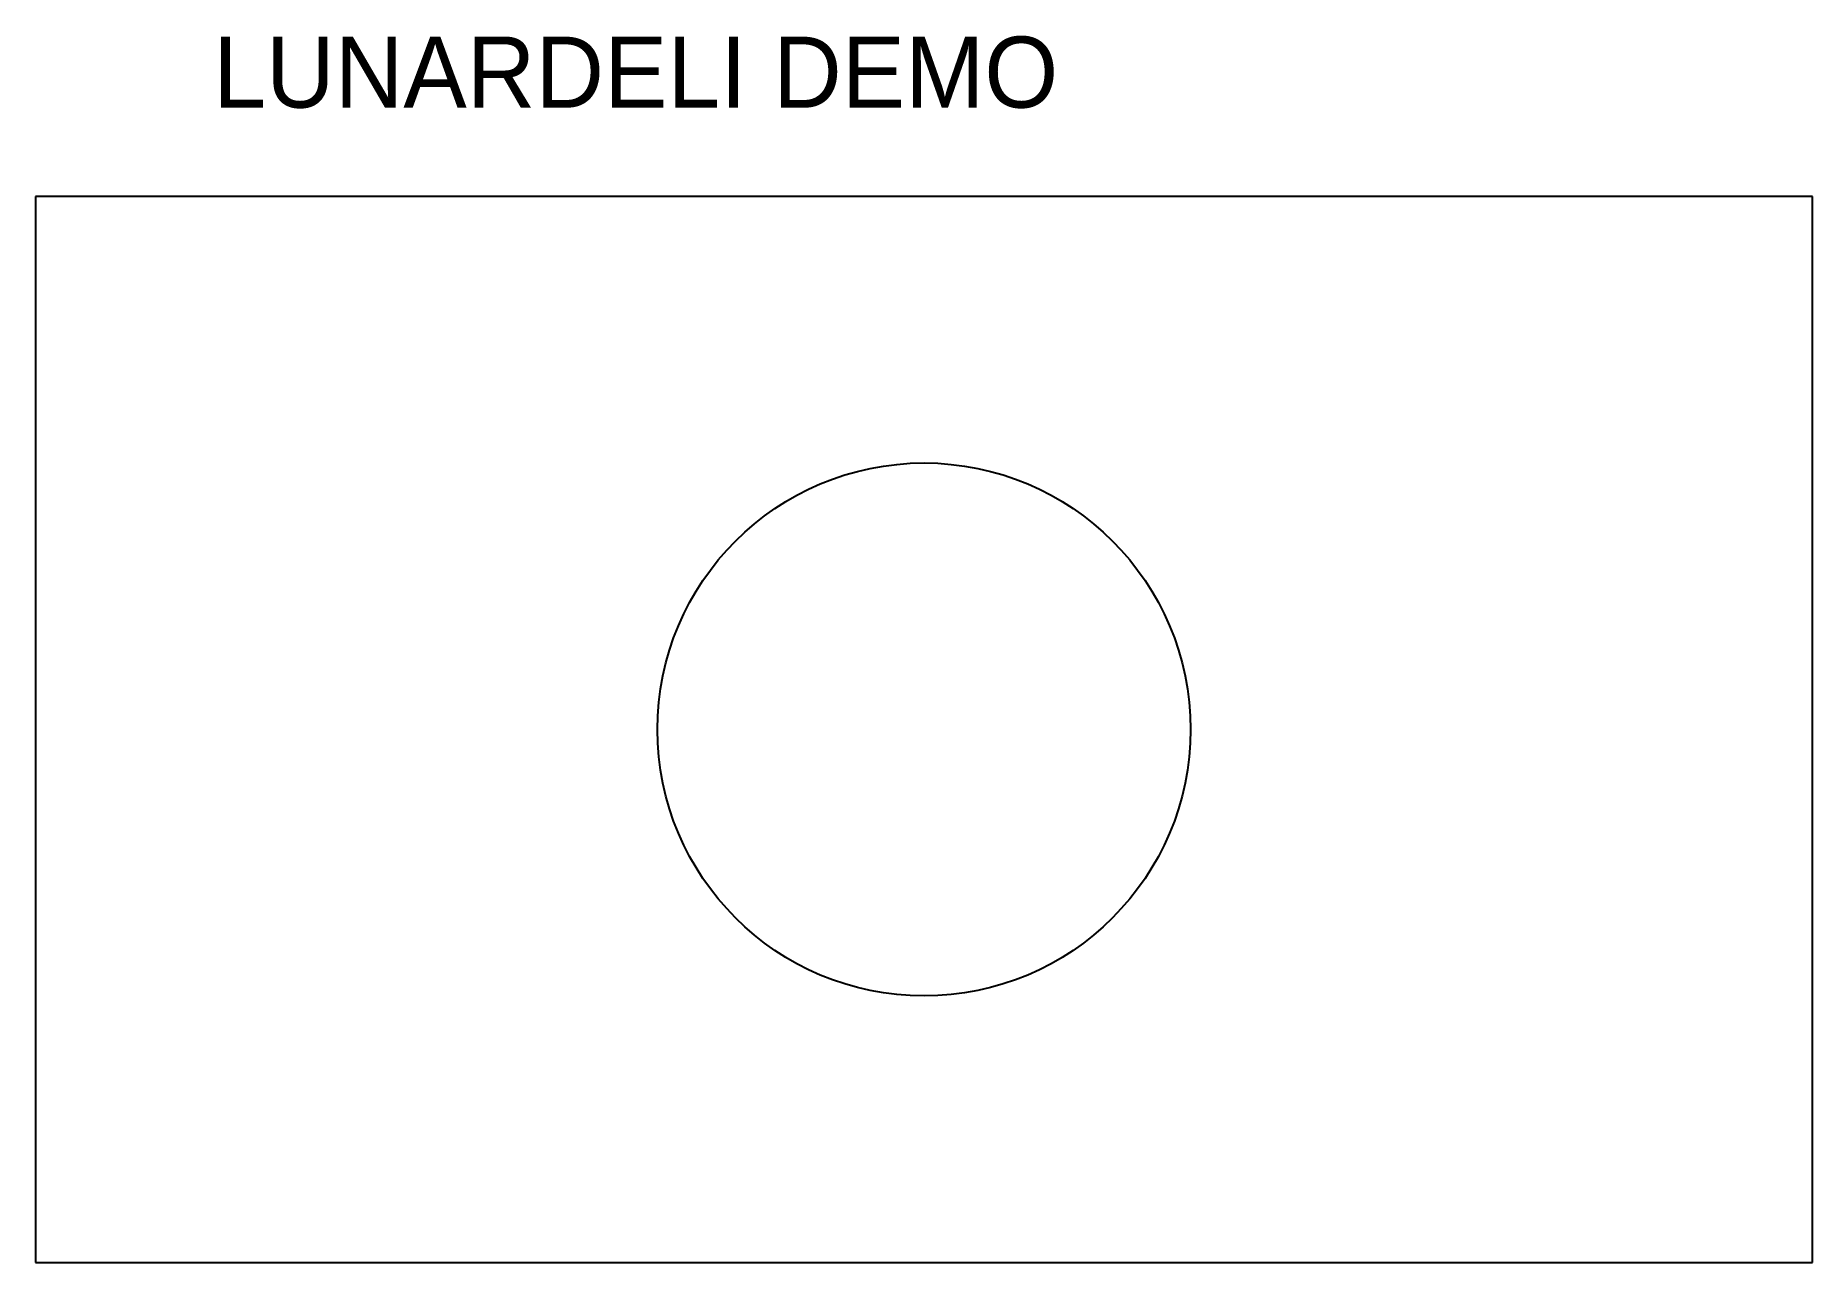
# Model space of a CAD drawing. Header units: metres. Extents: x 0 to 100, y 0 to 69.
import ezdxf

# ---------------------------------------------------------------- set-up
doc = ezdxf.new("R2010")
doc.units = ezdxf.units.M

msp = doc.modelspace()

# ---------------------------------------------------------------- linework, layer by layer
for p, q in [((100, 60), (0, 60)), ((0, 60), (0, 0)), ((100, 0), (100, 60)), ((0, 0), (100, 0))]:
    msp.add_line(p, q)
msp.add_circle((50, 30), 15)

# ---------------------------------------------------------------- texts
msp.add_text('LUNARDELI DEMO', height=4).set_placement((10, 65))

doc.saveas('drawing.dxf')
